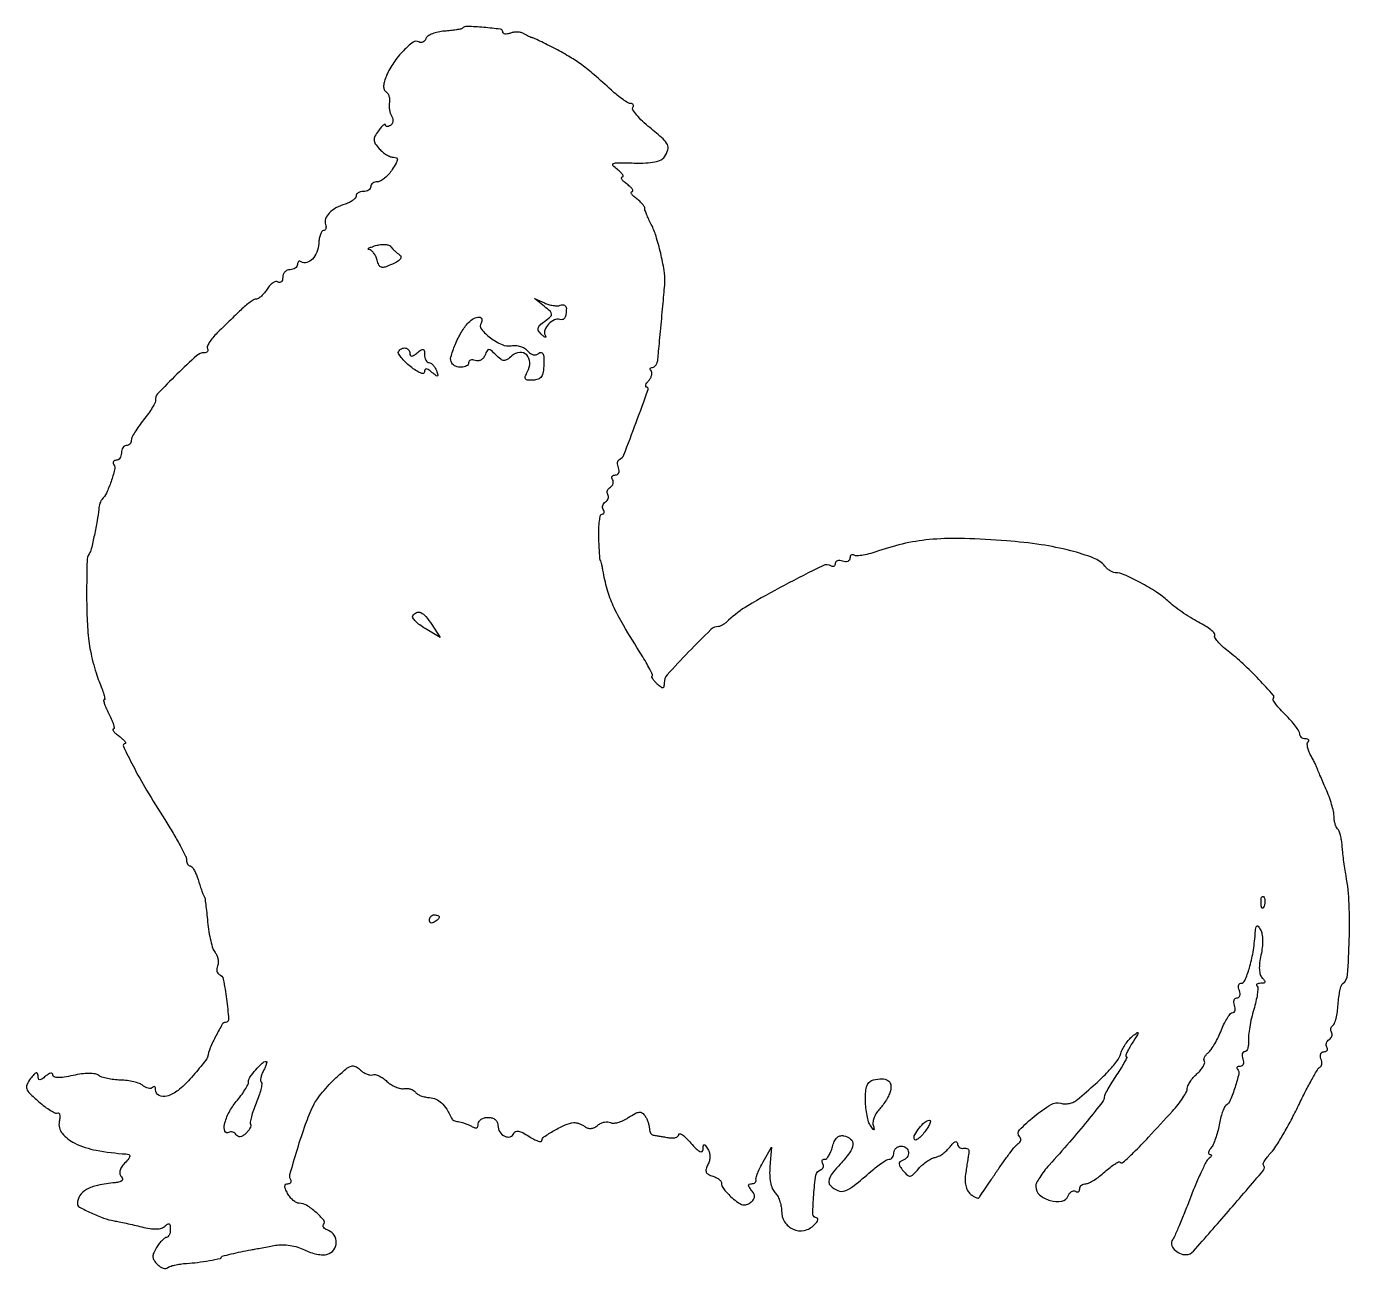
# Model space of a CAD drawing. Extents: x 1 to 271, y 1 to 255.
import ezdxf

# ---------------------------------------------------------------- set-up
doc = ezdxf.new("R2010")
doc.units = 0

msp = doc.modelspace()

# ---------------------------------------------------------------- linework, layer by layer
for points in [[(89.694756, 254.361423, -0.152561), (89.449353, 254.232847, -0.007056), (88.509713, 254.075695, -0.011161), (87.372669, 253.927872, -0.007728), (86.081196, 253.809364, 0.034446), (84.776847, 253.619009, 0.041946), (83.59721, 253.257173, 0.046996), (82.692244, 252.791327, 0.160116), (82.278803, 252.284166, -0.08098), (82.020987, 251.842136, -0.108439), (81.656878, 251.556539, -0.123904), (81.244792, 251.471909, -0.128088), (80.847412, 251.594304, 0.307281), (79.665696, 251.543847, 0.04061), (77.681023, 249.802819, 0.041221), (75.689566, 247.375757, 0.048996), (74.2516, 244.785711, 0.026916), (73.796931, 243.559534, 0.062976), (73.626485, 242.598207, 0.095868), (73.726522, 241.895756, 0.172843), (74.08556, 241.447121, -0.113011), (74.451974, 241.085626, -0.063856), (74.718809, 240.518169, -0.058711), (74.851926, 239.843216, -0.060132), (74.822808, 239.16141, 0.046848), (74.772738, 238.438707, 0.034737), (74.847851, 237.641149, 0.035468), (75.02673, 236.891557, 0.063947), (75.29127, 236.319098, -0.084467), (75.497402, 235.82056, -0.093867), (75.51631, 235.300578, -0.101249), (75.346964, 234.840441, -0.11621), (75.016312, 234.510081, -0.053293), (74.626655, 234.323252, -0.115536), (74.298542, 234.28683, -0.188126), (74.085375, 234.400916, -0.178739), (74, 234.632113, 0.483683), (73.869347, 234.735576, 0.116878), (73.581797, 234.591697, 0.043117), (73.124002, 234.136256, 0.017249), (72.576332, 233.44113, 0.032499), (71.854418, 232.309452, 0.137054), (71.672269, 231.533078, 0.139674), (71.920441, 230.782984, 0.034238), (72.731319, 229.75, 0.038625), (73.436408, 229.080361, 0.036641), (74.248114, 228.514062, 0.038857), (75.041906, 228.122525, 0.095427), (75.678041, 228, -0.124081), (76.246299, 227.856774, -0.305117), (76.437439, 227.493811, -0.104533), (76.212707, 226.806214, -0.01396), (75.408043, 225.5, -0.035579), (74.679009, 224.543323, -0.039402), (73.84432, 223.734375, -0.042987), (73.030191, 223.171338, -0.130517), (72.38499, 223, 0.070509), (71.855682, 222.924985, 0.086159), (71.406841, 222.70625, 0.100208), (71.106759, 222.381339, 0.137339), (71, 222, -0.148195), (70.884432, 221.618646, -0.098894), (70.559375, 221.29375, -0.082425), (70.073457, 221.074694, -0.064853), (69.5, 221, 0.060283), (68.926381, 220.930588, 0.079016), (68.440625, 220.726045, 0.097128), (68.115365, 220.423094, 0.15811), (68, 220.067388, -0.18112), (67.847568, 219.660387, -0.054201), (67.352763, 219.203305, -0.046543), (66.640021, 218.77172, -0.036046), (65.79664, 218.435456, 0.046635), (63.887213, 217.62696, 0.077644), (62.498321, 216.573931, 0.105056), (61.768482, 215.404005, 0.169127), (61.752976, 214.241071, -0.060348), (61.849859, 213.766065, -0.101986), (61.800353, 213.364357, -0.141761), (61.616442, 213.099833, -0.171855), (61.333333, 212.999294, 0.252141), (61.002105, 212.820559, 0.055927), (60.70004, 212.226255, 0.045325), (60.466679, 211.376162, 0.029874), (60.347654, 210.368664, -0.07673), (59.964501, 208.579999, -0.098986), (59.071932, 207.161094, -0.13493), (57.924271, 206.467341, -0.210283), (56.797746, 206.625, 0.111548), (56.494014, 206.72951, 0.183592), (56.234338, 206.662119, 0.15914), (56.059818, 206.426791, 0.080793), (56, 206.059017, -0.140337), (55.884374, 205.655173, -0.099915), (55.559375, 205.311086, -0.085131), (55.073318, 205.079345, -0.06887), (54.5, 205, 0.103052), (53.927627, 204.880765, 0.098802), (53.440625, 204.542039, 0.09695), (53.114295, 204.036055, 0.095165), (53, 203.440983, -0.063518), (52.929405, 202.887515, -0.134509), (52.715858, 202.515537, -0.191561), (52.399725, 202.380497, -0.145703), (52.032707, 202.479786, 0.199264), (51.567386, 202.554974, 0.084792), (50.975538, 202.303098, 0.065043), (50.35066, 201.775231, 0.045332), (49.79216, 201.038803, -0.029191), (49.239, 200.258394, -0.035297), (48.630082, 199.598898, -0.037987), (48.052805, 199.133268, -0.151855), (47.624124, 199, 0.132579), (47.142404, 198.869983, 0.021197), (46.313416, 198.339063, 0.022191), (45.368925, 197.611487, 0.017833), (44.418644, 196.75, -0.000215), (43.353498, 195.713724, -0.000119), (42.051094, 194.448311, -0.000118), (40.730282, 193.166229, -0.00019), (39.603707, 192.074038, 0.025505), (38.681575, 191.084744, 0.037204), (37.98469, 190.118641, 0.041439), (37.568895, 189.295406, 0.239012), (37.608751, 188.824038, -0.125296), (37.707127, 188.510768, -0.188655), (37.618694, 188.242061, -0.148591), (37.345248, 188.060985, -0.072597), (36.927438, 188, 0.186461), (35.420165, 187.417656, 0.008714), (31.368006, 183.606145, 0.007767), (27.409664, 179.629016, 0.231302), (26.984815, 178.315789, -0.15747), (26.901928, 177.834816, -0.015573), (26.317778, 176.800645, -0.018435), (25.519018, 175.587257, -0.013607), (24.550604, 174.303429, 0.014789), (23.573977, 173.002328, 0.018451), (22.74924, 171.736406, 0.016913), (22.141821, 170.642028, 0.118774), (22, 170.053429, -0.093846), (21.923856, 169.651316, -0.096573), (21.70625, 169.309445, -0.099068), (21.381564, 169.080615, -0.104485), (21, 169, 0.148195), (20.618646, 168.884432, 0.098894), (20.29375, 168.559375, 0.082425), (20.074694, 168.073457, 0.064853), (20, 167.5, -0.06887), (19.920655, 166.926682, -0.085131), (19.688914, 166.440625, -0.099915), (19.344827, 166.115626, -0.140337), (18.940983, 166, 0.098096), (18.581177, 165.928723, 0.175476), (18.360995, 165.728262, 0.170045), (18.316241, 165.428006, 0.091421), (18.453687, 165.074936, -0.203569), (18.60904, 164.060248, -0.020387), (17.891067, 161.658614, -0.025117), (16.944141, 159.29802, -0.093681), (16.020354, 158, 0.091985), (15.810133, 157.706708, 0.029397), (15.610442, 157.20625, 0.028208), (15.449209, 156.610913, 0.028037), (15.355617, 156, -0.018646), (15.038521, 153.634343, -0.009507), (14.473471, 150.689085, -0.006383), (13.841622, 147.88102, -0.080041), (13.425287, 146.879112, 0.132846), (12.975555, 145.368881, 0.00528), (12.89013, 139.567126, 0.010269), (12.986906, 133.657492, 0.020539), (13.350858, 129, 0.019914), (13.670671, 127.004052, 0.012841), (14.191883, 124.720313, 0.01291), (14.817699, 122.509761, 0.023636), (15.458002, 120.75, -0.011509), (16.021265, 119.311504, -0.020554), (16.407633, 118.101562, -0.017484), (16.628344, 117.171626, -0.473489), (16.48774, 117, 0.481181), (16.359831, 116.839818, 0.025582), (16.562712, 116.11875, 0.024608), (16.94322, 115.151026, 0.013354), (17.5, 114, -0.017806), (18.04425, 112.848846, -0.03369), (18.385085, 111.88125, -0.044901), (18.511307, 111.193784, -0.441376), (18.334551, 111, 0.501773), (18.237222, 110.869459, 0.10175), (18.39851, 110.568717, 0.040415), (18.861854, 110.096444, 0.016651), (19.55887, 109.531803, -0.018059), (20.254485, 108.965047, -0.043366), (20.714196, 108.485547, -0.106407), (20.870947, 108.173596, -0.477244), (20.766051, 108.031803, 0.536911), (20.413736, 107.446728, 0.00926), (22.387632, 103.482452, 0.014104), (25.170096, 98.492967, 0.007607), (28.861995, 92.5, -0.007458), (30.571077, 89.727528, -0.010337), (32.013856, 87.189063, -0.007175), (33.138438, 85.038459, -0.116309), (33.327951, 84.25, 0.055366), (33.383146, 83.77184, 0.074712), (33.542283, 83.367188, 0.093922), (33.776166, 83.095704, 0.169694), (34.050035, 83, -0.211402), (34.373853, 82.856684, -0.041367), (34.771263, 82.339063, -0.037416), (35.166099, 81.611642, -0.026985), (35.498847, 80.75, 0.001003), (36.203282, 78.599726, 0.008073), (36.545096, 77.617006, 0.016354), (36.772923, 77.052484, 0.072439), (36.962951, 76.75, -0.143099), (37.059483, 76.534573, -0.002033), (37.249029, 75.117144, -0.00545), (37.445368, 73.460556, -0.003542), (37.637796, 71.542404, 0.01717), (37.892606, 69.550597, 0.019516), (38.27598, 67.665198, 0.019089), (38.721657, 66.102403, 0.094466), (39.161721, 65.305139, -0.072098), (39.526705, 64.708196, -0.055381), (39.748543, 63.975985, -0.056198), (39.802068, 63.226068, -0.081526), (39.668053, 62.577343, 0.058934), (39.521476, 62.000114, 0.079424), (39.536313, 61.462187, 0.099263), (39.704345, 61.046285, 0.163511), (39.999919, 60.814608, -0.265556), (40.841012, 59.838076, -0.015014), (41.508304, 55.751647, -0.01442), (41.929541, 51.67651, -0.436106), (41.30143, 51, 0.266888), (40.643222, 50.62172, 0.012146), (39.341422, 48.257203, 0.020203), (38.177903, 45.776592, 0.053144), (37.613187, 43.897846, -0.117483), (37.44383, 43.518298, -0.004683), (36.505124, 42.316137, -0.00803), (35.349194, 40.910953, -0.005572), (34, 39.358883, -0.045807), (31.58072, 37.093691, -0.092017), (29.265415, 35.895815, -0.200455), (27.70494, 36.055119, -0.274982), (27, 37.239991, 0.0625), (26.953218, 37.612788, 0.186262), (26.806715, 37.818879, 0.246187), (26.592682, 37.84073, 0.101436), (26.342009, 37.675343, -0.164557), (25.994692, 37.503607, -0.084308), (25.503452, 37.520906, -0.068876), (24.946957, 37.718356, -0.05361), (24.411332, 38.073588, 0.085181), (23.697362, 38.485013, 0.028252), (22.537446, 38.839162, 0.027187), (21.183448, 39.093226, 0.027761), (19.819323, 39.196571, -0.023745), (18.465057, 39.288242, -0.024539), (17.140566, 39.507614, -0.025202), (16.018164, 39.810526, -0.08873), (15.361327, 40.16171, 0.132788), (14.641328, 40.469484, 0.036205), (13.396502, 40.553696, 0.03205), (11.846479, 40.446718, 0.022011), (10.111327, 40.136349, -0.015402), (8.298401, 39.787285, -0.045502), (7.03423, 39.700589, -0.083301), (6.265353, 39.847413, -0.313694), (6, 40.228742, 0.213935), (5.87126, 40.515856, 0.223381), (5.574682, 40.603783, 0.100542), (5.097199, 40.428547, 0.035158), (4.5, 40, -0.018644), (3.699893, 39.384856, -0.177128), (3.290272, 39.272575, -0.324886), (3.051177, 39.47864, -0.052055), (2.968197, 40.127555, 0.131019), (2.842321, 40.559245, 0.366934), (2.565503, 40.651951, 0.115847), (2.107142, 40.331001, 0.020516), (1.436391, 39.515373, 0.052114), (0.697256, 38.290869, 0.196044), (0.651767, 37.412879, 0.11633), (1.249034, 36.474943, 0.013599), (3.087117, 34.779854, 0.018531), (4.34778, 33.758958, 0.027557), (5.528701, 32.970769, 0.026219), (6.515953, 32.455527, 0.250596), (6.974466, 32.484219, -0.348748), (7.213624, 32.455977, -0.152601), (7.370713, 32.153696, -0.064375), (7.400023, 31.541333, -0.026798), (7.28899, 30.719738, 0.222561), (7.904576, 28.309627, 0.107772), (10.459361, 26.293782, 0.067174), (14.876188, 24.834183, 0.030846), (20.904988, 24.08676, -0.075436), (21.527146, 23.952682, -0.345791), (21.705152, 23.657139, -0.138761), (21.492788, 23.154138, -0.015079), (20.668641, 22.186346, 0.040645), (20.024845, 21.347022, 0.084264), (19.700496, 20.590311, 0.117468), (19.698577, 19.938768, 0.139515), (19.99693, 19.40307, -0.132104), (20.241187, 18.979135, -0.274855), (20.140742, 18.625082, -0.132635), (19.649234, 18.360281, -0.032366), (18.733276, 18.207077, 0.025296), (15.146158, 17.659067, 0.076596), (12.836492, 16.802662, 0.1238), (11.525268, 15.570514, 0.136886), (11.015313, 13.910515, 0.282325), (11.409664, 13.228672, 0.014469), (13.786473, 12.02976, 0.022812), (16.365223, 10.96183, 0.045505), (18.5, 10.402928, -0.009544), (19.515818, 10.213668, -0.003204), (20.991366, 9.899633, -0.003187), (22.619946, 9.531209, -0.003641), (24.172737, 9.15757, 0.022735), (25.858345, 8.819464, 0.046848), (27.199746, 8.740406, 0.063122), (28.221777, 8.906216, 0.125271), (28.922737, 9.322737, -0.046163), (29.428885, 9.743155, -0.288913), (29.75, 9.755482, -0.23258), (29.949749, 9.456906, -0.033158), (30, 8.7, -0.042736), (29.944271, 8.049179, -0.062405), (29.776911, 7.499375, -0.081919), (29.530914, 7.126844, -0.20889), (29.240547, 7, 0.165297), (28.867122, 6.87308, 0.032919), (28.330174, 6.401116, 0.031581), (27.75102, 5.741803, 0.024849), (27.207871, 4.961247, 0.032977), (26.605528, 3.838242, 0.117292), (26.450106, 3.042421, 0.136132), (26.679275, 2.33006, 0.050932), (27.348277, 1.508866, 0.047682), (27.940969, 1.01959, 0.067705), (28.552681, 0.716816, 0.087911), (29.088428, 0.636375, 0.192261), (29.463282, 0.797619, -0.118176), (29.925778, 1.081721, -0.022221), (30.889133, 1.349538, -0.022652), (32.068166, 1.565825, -0.019044), (33.332329, 1.69017, 0.016693), (35.598327, 1.902306, 0.013506), (38.012362, 2.276385, 0.005413), (40.266363, 2.71355, 0.356101), (40.5, 3, -0.342959), (40.624675, 3.160384, -0.002247), (42.467252, 3.620576, -0.00824), (44.459065, 4.073886, -0.007816), (46.5, 4.46992, 0.00081), (47.477437, 4.645412, 0.000334), (48.800429, 4.886073, 0.000331), (50.219021, 5.146073, 0.000425), (51.522737, 5.387056, -0.049015), (52.937386, 5.508561, -0.036112), (54.505355, 5.375811, -0.035769), (56.057141, 5.015479, -0.044757), (57.424246, 4.454924, 0.037657), (58.662258, 3.926676, 0.034638), (60.000373, 3.572461, 0.036459), (61.239793, 3.427233, 0.087998), (62.151509, 3.548087, 0.156752), (63.418832, 4.449602, 0.150972), (63.947315, 5.934915, 0.152949), (63.543357, 7.444986, 0.16124), (62.356872, 8.41655, -0.044795), (61.772073, 8.703334, -0.086191), (61.379989, 9.045436, -0.142528), (61.237995, 9.382914, -0.22901), (61.338684, 9.672017, 0.388351), (61.377147, 10.534813, 0.039193), (59.808591, 12.13747, 0.040202), (57.866993, 13.575377, 0.140179), (56.382174, 14, -0.121791), (55.802341, 14.143364, -0.053458), (55.14129, 14.5875, -0.048521), (54.506668, 15.23491, -0.046799), (54, 16, -0.02239), (53.546869, 16.946194, -0.103812), (53.430081, 17.5376, -0.240845), (53.603414, 17.866832, -0.15459), (54.023833, 18, 0.074822), (54.406727, 18.057621, 0.151652), (54.655762, 18.2279, 0.187445), (54.73383, 18.48076, 0.121198), (54.638544, 18.775831, -0.210008), (54.479413, 19.908536, -0.00514), (55.991831, 25.076447, -0.011905), (57.676879, 30.18189, -0.025725), (59.26439, 34, -0.04326), (59.95787, 35.17832, -0.016474), (61.114317, 36.695277, -0.016171), (62.485909, 38.269756, -0.019069), (63.885715, 39.664773, -0.012362), (65.876429, 41.413687, -0.090335), (66.976159, 42.037415, -0.189449), (67.845138, 42.003756, -0.093325), (68.772727, 41.37013, 0.046804), (69.413446, 40.839316, 0.049513), (70.130194, 40.448336, 0.054937), (70.813201, 40.244022, 0.126329), (71.344499, 40.2815, -0.141013), (71.900436, 40.304624, -0.047556), (72.674249, 40.036415, -0.042821), (73.518323, 39.559522, -0.037556), (74.309276, 38.926492, 0.046791), (75.141455, 38.285274, 0.042048), (76.107862, 37.783442, 0.044502), (77.058004, 37.483314, 0.092859), (77.830848, 37.458709, -0.058512), (78.516797, 37.483737, -0.056658), (79.197729, 37.350226, -0.061483), (79.772398, 37.086934, -0.111509), (80.140144, 36.727093, 0.115096), (80.542979, 36.338464, 0.04309), (81.25365, 35.993292, 0.039842), (82.12305, 35.737282, 0.038531), (83.031876, 35.618734, -0.091427), (84.333351, 35.307085, -0.087189), (85.462597, 34.548836, -0.063293), (86.528365, 33.228532, -0.024836), (87.658369, 31.174965, 0.170139), (87.798015, 31.036718, 0.026202), (88.164321, 30.885752, 0.026727), (88.633034, 30.748387, 0.020356), (89.158369, 30.646844, -0.033934), (89.762535, 30.512963, -0.019239), (90.473083, 30.274027, -0.019141), (91.173797, 29.976827, -0.029753), (91.75, 29.662863, 0.066954), (92.266977, 29.429082, 0.180607), (92.662789, 29.455395, 0.203796), (92.913529, 29.727276, 0.085932), (93, 30.226697, -0.147012), (93.15411, 30.739511, -0.099071), (93.5875, 31.176414, -0.082833), (94.235418, 31.47094, -0.065434), (95, 31.571429, -0.071703), (95.813417, 31.454176, -0.103356), (96.452155, 31.111588, -0.114669), (96.856413, 30.573328, -0.104334), (97, 29.892703, 0.147201), (97.383141, 28.619478, 0.132832), (98.418149, 27.707904, 0.183282), (99.53886, 27.600646, 0.250533), (100.261671, 28.285014, -0.203996), (100.615545, 28.685069, -0.159049), (101.196926, 28.760281, -0.076712), (102.075936, 28.449415, -0.021751), (103.326279, 27.705783, 0.021373), (104.35271, 27.094271, 0.043389), (105.214594, 26.721882, 0.073799), (105.797789, 26.6195, 0.421983), (106, 26.816432, -0.250961), (106.408988, 27.579957, -0.018216), (108.514922, 28.873546, -0.025212), (110.78806, 30.011107, -0.070527), (112.5, 30.489994, -0.08203), (112.972235, 30.474994, -0.036666), (113.573437, 30.309418, -0.035026), (114.197894, 30.036473, -0.039899), (114.75, 29.688908, 0.088728), (115.377234, 29.374535, 0.097506), (116.053533, 29.311306, 0.088395), (116.755486, 29.511262, 0.059793), (117.456195, 29.963645, -0.059683), (118.094069, 30.375659, -0.061709), (118.804169, 30.619689, -0.06845), (119.476143, 30.667523, -0.122597), (120.000171, 30.499894, 0.15988), (120.595022, 30.356531, 0.047631), (121.526826, 30.522021, 0.042422), (122.601525, 30.921338, 0.034888), (123.669771, 31.519281, -0.018835), (125.076756, 32.367216, -0.10218), (125.923106, 32.630002, -0.184592), (126.546642, 32.458995, -0.093586), (127.110482, 31.855477, -0.034625), (127.440494, 31.244983, -0.025662), (127.721573, 30.530984, -0.026155), (127.917744, 29.82607, -0.051765), (127.984687, 29.25, 0.057332), (128.046328, 28.766433, 0.070788), (128.215814, 28.345359, 0.084775), (128.462378, 28.048527, 0.153627), (128.75, 27.92569, -0.0135), (129.174334, 27.872044, -0.00259), (129.940625, 27.750005, -0.002758), (130.833587, 27.597983, -0.002537), (131.75, 27.431964, 0.043553), (132.61176, 27.347901, 0.070926), (133.339063, 27.44404, 0.102159), (133.824758, 27.694834, 0.226387), (134, 28.062038, -0.492958), (134.208497, 28.222124, -0.089541), (134.725092, 27.979047, -0.0403), (135.519584, 27.311266, -0.017442), (136.468399, 26.305764, 0.016465), (137.579065, 25.124124, 0.076296), (138.333503, 24.572749, 0.276186), (138.763657, 24.598634, 0.239553), (138.983712, 25, -0.014265), (139.033724, 25.835398, -0.372558), (139.183664, 25.980563, -0.261899), (139.406355, 25.871247, -0.009521), (139.945537, 25.053882, -0.077111), (140.254809, 24.342652, -0.065301), (140.3578, 23.528563, -0.062442), (140.247565, 22.680754, -0.059414), (139.930978, 21.871031, 0.053924), (139.574971, 20.989073, 0.175154), (139.618948, 20.369658, 0.165783), (140.053131, 19.900074, 0.047195), (140.98044, 19.506208, -0.039492), (141.721303, 19.204895, -0.057494), (142.310591, 18.818747, -0.074321), (142.672982, 18.411752, -0.215504), (142.729687, 18.047911, 0.197542), (142.783799, 17.599716, 0.031585), (143.272568, 16.842783, 0.030865), (143.997875, 15.978555, 0.022645), (144.900334, 15.111172, 0.025993), (146.151694, 14.123183, 0.090871), (147.080322, 13.691543, 0.138935), (147.874935, 13.709218, 0.098916), (148.662665, 14.135, 0.054105), (149.260597, 14.751675, 0.143764), (149.483845, 15.316685, 0.143278), (149.366562, 15.913961, 0.053603), (148.889886, 16.632679, -0.022742), (148.386711, 17.298369, -0.149283), (148.262391, 17.692713, -0.318696), (148.420741, 17.920235, -0.08665), (148.877555, 18, 0.06716), (149.29121, 18.055814, 0.105251), (149.608757, 18.220313, 0.13608), (149.780601, 18.464825, 0.154826), (149.790555, 18.75, -0.146372), (149.798864, 19.202555, -0.017274), (150.141747, 20.160938, -0.019487), (150.644825, 21.296312, -0.014816), (151.280216, 22.5), (152.979323, 25.5), (152.636258, 21.531975, 0.028737), (152.58666, 19.809445, 0.03976), (152.753446, 18.273298, 0.046261), (153.1112, 17.029574, 0.103582), (153.646597, 16.210546, -0.070421), (154.165375, 15.520694, -0.038896), (154.602438, 14.558649, -0.037885), (154.900428, 13.494127, -0.049342), (155, 12.487588, 0.138121), (155.649344, 10.181802, 0.15406), (157.387059, 8.669752, 0.157026), (159.650921, 8.44525, 0.14417), (161.710875, 9.568018, 0.031673), (162.196033, 10.118869, 0.084426), (162.441826, 10.579355, 0.211576), (162.414293, 10.867824, 0.271016), (162.188351, 11, -0.414037), (161.428881, 11.759012, -0.019515), (161.581977, 15.741656, -0.019752), (162.053887, 19.758547, -0.280153), (162.950146, 20.816715, 0.097438), (163.312008, 21.021992, 0.122383), (163.534365, 21.335463, 0.125952), (163.580521, 21.70935, 0.106859), (163.447214, 22.08541, -0.080631), (163.30244, 22.434962, -0.158949), (163.327249, 22.731339, -0.183706), (163.515078, 22.928117, -0.111787), (163.832575, 23, 0.203904), (164.242355, 23.174361, 0.052603), (164.693158, 23.753893, 0.044801), (165.111033, 24.583817, 0.032763), (165.42732, 25.566444, -0.04585), (165.806723, 26.647452, -0.090714), (166.325851, 27.390039, -0.119703), (166.966408, 27.775299, -0.124335), (167.702862, 27.816444, -0.127116), (169.136748, 27.133558, -0.254063), (169.584346, 25.999296, -0.127983), (168.923243, 24.326279, -0.030123), (166.989919, 21.989208, 0.018322), (165.586366, 20.371779, 0.0635), (164.862046, 19.193687, 0.118718), (164.69213, 18.300978, 0.186404), (165.004482, 17.595518, 0.098891), (166.518257, 16.585776, 0.184428), (167.97112, 16.547469, 0.085365), (169.850965, 17.595805, 0.011615), (173.301522, 20.51553, -0.015497), (174.443679, 21.466863, -0.019597), (175.558712, 22.270187, -0.017999), (176.526115, 22.862158, -0.128994), (177.051522, 23, 0.139324), (177.413213, 23.10278, 0.100021), (177.721385, 23.391667, 0.085479), (177.928908, 23.823734, 0.069417), (178, 24.333333, -0.111732), (178.115099, 24.841974, -0.100101), (178.440625, 25.275, -0.094518), (178.927262, 25.565493, -0.087646), (179.5, 25.666667, -0.172866), (180.498388, 25.310859, -0.202895), (180.964223, 24.428481, -0.18459), (180.672226, 23.411819, -0.151489), (179.75, 22.745955, 0.089779), (179.215562, 22.451391, 0.24178), (179.046332, 22.065754, 0.133947), (179.231104, 21.521413, 0.02414), (179.877462, 20.656576, 0.033873), (180.73818, 19.747005, 0.222373), (181.320818, 19.561882, 0.165642), (181.943003, 19.868815, 0.017442), (183.063336, 21.073027, -0.033157), (183.870686, 21.887934, -0.030572), (184.799933, 22.613068, -0.031954), (185.709199, 23.155181, -0.082187), (186.435683, 23.387681, 0.082173), (187.139912, 23.613037, 0.03693), (187.971551, 24.120075, 0.035275), (188.790732, 24.798738, 0.040236), (189.468006, 25.558609, -0.028516), (190.046029, 26.238524, -0.094618), (190.521526, 26.578366, -0.280273), (190.819762, 26.544018, -0.224714), (190.968197, 26.25, 0.104026), (191.076626, 25.792566, 0.117594), (191.357845, 25.440625, 0.116143), (191.770738, 25.250629, 0.099682), (192.25, 25.25, -0.076886), (192.715812, 25.270474, -0.123725), (193.086316, 25.132812, -0.149979), (193.302557, 24.860493, -0.133372), (193.341714, 24.5, 0.000488), (193.251283, 23.92505, 0.000087), (193.083783, 22.852063, 0.000094), (192.888003, 21.594911, 0.000085), (192.685926, 20.294256, 0.03492), (192.563553, 18.843476, 0.055937), (192.684301, 17.607936, 0.067908), (193.039602, 16.6186, 0.099748), (193.618378, 15.901755, 0.025561), (194.18909, 15.475402, 0.040795), (194.720456, 15.178905, 0.049501), (195.147767, 15.033262, 0.289169), (195.362113, 15.107499, 0.019099), (195.580306, 15.402889, 0.000433), (196.566624, 16.853453, 0.000972), (197.717033, 18.555607, 0.000658), (199.021948, 20.5, -0.007268), (200.379124, 22.465598, -0.009267), (201.689729, 24.23559, -0.007526), (202.832276, 25.674926, -0.07362), (203.405041, 26.195627, 0.082135), (203.746045, 26.516343, 0.109929), (203.923754, 26.900609, 0.124784), (203.910567, 27.287236, 0.126422), (203.714605, 27.618728, -0.407345), (203.698401, 28.997222, -0.031525), (206.684095, 31.755779, -0.031627), (210.124005, 34.209569, -0.219349), (212.125643, 34.460122, 0.07742), (212.940926, 34.334569, 0.052612), (213.876172, 34.434891, 0.052015), (214.783232, 34.731383, 0.069784), (215.515561, 35.189703, 0.008962), (219.198268, 38.396742, 0.020737), (221.815198, 40.964216, 0.02682), (223.570428, 43.048767, 0.085703), (224.399342, 44.659695, -0.044195), (224.782282, 45.584535, -0.028692), (225.375873, 46.578694, -0.028812), (226.073169, 47.489793, -0.047684), (226.771464, 48.159695, -0.008855), (227.772524, 48.923304, -0.629923), (227.914958, 48.847271, -0.129363), (227.799561, 48.475666, -0.002459), (226.709685, 46.75, 0.013608), (226.075625, 45.694655, 0.025845), (225.633894, 44.807812, 0.029784), (225.395836, 44.157451, 0.502361), (225.512998, 44, -0.545685), (225.620258, 43.833301, -0.014959), (225.1629, 42.903685, -0.017793), (224.469307, 41.69989, -0.009638), (223.536051, 40.267865, 0.009594), (222.564728, 38.777714, 0.012833), (221.744965, 37.387565, 0.010039), (221.119802, 36.207181, 0.117281), (221, 35.703456, -0.168137), (220.673653, 34.760412, -0.003587), (217.568499, 30.868999, -0.008167), (213.8995, 26.486367, -0.006246), (209.75, 21.81046, 0.020148), (208.697245, 20.555558, 0.023687), (207.807812, 19.28397, 0.023531), (207.167702, 18.155413, 0.117764), (207, 17.453262, 0.217997), (207.792047, 15.722946, 0.106755), (209.966418, 14.53639, 0.115791), (212.312492, 14.40422, 0.263376), (213.636708, 15.495659, -0.064153), (213.922373, 16.025423, -0.094987), (214.304261, 16.387463, -0.122136), (214.718826, 16.527727, -0.160548), (215.104785, 16.435239, 0.095482), (215.446288, 16.305453, 0.17347), (215.737031, 16.355576, 0.172183), (215.931465, 16.579271, 0.093902), (216, 16.940983, -0.11825), (216.096884, 17.344915, -0.100618), (216.370189, 17.688914, -0.09251), (216.778917, 17.919888, -0.082656), (217.260218, 18, 0.115186), (217.91251, 18.15229, 0.025343), (218.923487, 18.716988, 0.025087), (220.052506, 19.50648, 0.02182), (221.152741, 20.440811, -0.018405), (222.197586, 21.340453, -0.029556), (223.157776, 22.018663, -0.029635), (223.943144, 22.444266, -0.315582), (224.281963, 22.384703, 0.399303), (224.881567, 22.369357, 0.010329), (227.019861, 24.380965, 0.011924), (230.084547, 27.532601, 0.002938), (234.96157, 32.855755, 0.016916), (236.124937, 34.231409, 0.020981), (237.107461, 35.589789, 0.019831), (237.825942, 36.776037, 0.126906), (238, 37.450768, -0.110082), (238.133279, 38.048794, -0.034948), (238.580573, 38.851404, -0.032966), (239.22005, 39.702791, -0.03129), (239.976419, 40.478659, 0.030779), (240.699298, 41.218662, 0.043977), (241.235551, 41.96309, 0.05214), (241.533916, 42.609945, 0.22403), (241.487429, 43.02034, -0.167913), (241.404976, 43.387592, -0.077885), (241.53575, 43.865074, -0.063935), (241.848915, 44.375307, -0.050015), (242.305479, 44.838562, 0.069018), (242.891525, 45.480061, 0.019219), (243.620873, 46.633106, 0.019011), (244.353842, 48.015415, 0.018908), (244.981115, 49.451869, -0.021019), (245.581443, 50.810951, -0.029917), (246.234691, 51.957736, -0.02998), (246.855159, 52.795365, -0.221862), (247.293635, 53, 0.195402), (247.595729, 53.122746, 0.144241), (247.774543, 53.440625, 0.09556), (247.791696, 53.925486, 0.052856), (247.638374, 54.5, -0.062927), (247.497466, 55.07401, -0.109632), (247.547812, 55.559375, -0.151303), (247.776585, 55.878421, -0.163532), (248.138374, 56, 0.163532), (248.500163, 56.121579, 0.151303), (248.728935, 56.440625, 0.109632), (248.779282, 56.92599, 0.062927), (248.638374, 57.5, -0.049078), (248.480358, 58.074684, -0.089679), (248.484539, 58.559375, -0.139421), (248.643778, 58.877126, -0.210315), (248.922977, 59, 0.30231), (249.77758, 59.568682, 0.027298), (250.682553, 62.111492, 0.029912), (251.441442, 65.389093, 0.023695), (251.878094, 69, -0.011305), (252.003717, 70.310469, -0.186567), (252.205634, 70.691712, -0.431377), (252.486902, 70.66358, -0.031764), (252.969621, 69.947412, -0.095046), (253.27052, 69.09693, -0.033183), (253.380159, 67.797706, -0.03105), (253.313645, 66.294969, -0.028886), (253.061949, 64.774675, 0.024922), (252.781533, 63.160374, 0.044434), (252.736618, 61.814029, 0.056694), (252.914894, 60.76748, 0.12652), (253.322737, 60.077263, -0.033204), (253.770436, 59.565798, -0.232846), (253.832838, 59.25, -0.288672), (253.621197, 59.054301, -0.046087), (253.033333, 59, 0.041875), (252.548296, 58.959307, 0.12164), (252.241833, 58.826292, 0.255185), (252.155006, 58.631605, 0.178149), (252.258011, 58.408655, -0.214544), (252.426216, 57.965437, -0.019672), (252.306587, 56.764718, -0.02266), (252.031266, 55.28496, -0.015768), (251.592975, 53.642672, 0.016146), (251.124116, 51.880496, 0.014754), (250.754002, 50.038091, 0.014948), (250.521355, 48.373339, 0.045655), (250.501178, 47.234016, -0.040083), (250.495544, 46.378463, -0.06191), (250.341329, 45.656242, -0.084429), (250.072756, 45.167521, -0.228835), (249.725892, 45, 0.190893), (249.416332, 44.877345, 0.145532), (249.231193, 44.559375, 0.097422), (249.209842, 44.074455, 0.054097), (249.361626, 43.5, -0.066923), (249.497649, 42.926204, -0.114556), (249.434658, 42.440625, -0.152337), (249.186831, 42.120954, -0.153432), (248.801949, 42, 0.051272), (248.406245, 41.959316, 0.15397), (248.172003, 41.828153, 0.259552), (248.123761, 41.636755, 0.131859), (248.251679, 41.414988, -0.260526), (248.518772, 40.470793, -0.018327), (247.757286, 37.726758, -0.022032), (246.778349, 35.056571, -0.146959), (245.889962, 33.97421, 0.139809), (245.55064, 33.572414, 0.021615), (245.159687, 32.594333, 0.022685), (244.791558, 31.368209, 0.017983), (244.50266, 30.015098, -0.021195), (244.192334, 28.605992, -0.020454), (243.760767, 27.211116, -0.020875), (243.279757, 26.016199, -0.067171), (242.826453, 25.290888, 0.039287), (242.475974, 24.793878, 0.096434), (242.326098, 24.3747, 0.200648), (242.393605, 24.104615, 0.232109), (242.627555, 23.984687, -0.128394), (242.87025, 23.916751, -0.323928), (242.940346, 23.758058, -0.148136), (242.808399, 23.519216, -0.038424), (242.46724, 23.234687, 0.120219), (241.935418, 22.619917, 0.008012), (240.896986, 20.512689, 0.011188), (239.743683, 17.926419, 0.008121), (238.571954, 15, -0.004014), (237.420523, 12.054374, -0.005414), (236.328682, 9.409375, -0.003757), (235.3745, 7.212965, -0.057309), (234.955, 6.5, 0.226791), (234.769076, 5.584182, 0.124823), (235.323061, 4.555756, 0.10049), (236.431584, 3.750866, 0.111354), (237.72572, 3.480543, 0.210918), (239.237519, 4.176843, 0.002628), (246.401889, 12.3754, 0.002004), (253.591707, 20.758557, 0.390831), (253.550463, 21.78287, -0.311265), (253.497262, 22.072145, -0.032415), (253.837882, 22.716246, -0.031196), (254.39257, 23.503786, -0.019462), (255.132781, 24.356449, 0.046879), (256.131785, 25.643259, 0.009914), (257.610508, 28.073457, 0.010299), (259.217137, 30.971489, 0.009613), (260.741751, 34, -0.006306), (262.176118, 36.896785, -0.009408), (263.509416, 39.389291, -0.00501), (264.687188, 41.446176, -0.16522), (265.11301, 41.814608, 0.176273), (265.366813, 42.043918, 0.090214), (265.498296, 42.458446, 0.071252), (265.49026, 42.992163, 0.05232), (265.336834, 43.564608, -0.072613), (265.213287, 44.113391, -0.120928), (265.290338, 44.578353, -0.152578), (265.552834, 44.885156, -0.140985), (265.952028, 45, 0.087099), (266.353725, 45.07051, 0.165964), (266.606517, 45.273452, 0.178898), (266.67146, 45.576118, 0.103085), (266.542705, 45.930902, -0.110145), (266.402413, 46.334982, -0.099917), (266.439712, 46.775821, -0.094986), (266.649431, 47.185645, -0.088941), (267, 47.5, 0.082063), (267.354115, 47.808915, 0.092249), (267.572832, 48.203881, 0.100657), (267.623747, 48.622221, 0.11907), (267.5, 49, -0.092549), (267.358097, 49.366945, -0.096181), (267.360948, 49.755193, -0.099315), (267.507374, 50.104345, -0.10593), (267.774572, 50.360678, 0.17136), (268.103521, 50.769297, 0.023887), (268.419625, 51.826233, 0.025045), (268.680255, 53.161513, 0.018862), (268.83699, 54.649254, -0.016267), (268.986159, 56.139337, -0.021543), (269.22401, 57.481573, -0.019568), (269.507339, 58.557043, -0.158357), (269.796107, 58.969478, 0.216969), (270.769174, 60.760789, 0.009995), (271.126897, 67.864245, 0.017401), (271.094045, 75.213233, 0.034566), (270.464452, 81, -0.006928), (270.210923, 82.535637, -0.004968), (269.96845, 84.258395, -0.005017), (269.770285, 85.903777, -0.010751), (269.65749, 87.177516, 0.023313), (269.534532, 88.256743, 0.025635), (269.313812, 89.285637, 0.02623), (269.03639, 90.136951, 0.104864), (268.739151, 90.594183, -0.091929), (268.454974, 91.007736, -0.035564), (268.217125, 91.664184, -0.033718), (268.05453, 92.430391, -0.035439), (268, 93.198785, 0.05602), (267.891796, 94.161518, 0.016271), (267.512491, 95.608388, 0.016138), (266.975663, 97.221846, 0.016595), (266.340394, 98.782119, -0.002026), (265.695469, 100.242765, -0.002827), (265.131336, 101.554747, -0.001713), (264.666572, 102.663263, -0.036776), (264.554959, 103, 0.048844), (264.446793, 103.301789, 0.005162), (264.119649, 103.975439, 0.006341), (263.710578, 104.770694, 0.00505), (263.249748, 105.618517, -0.033257), (262.844553, 106.475904, -0.044613), (262.602309, 107.300218, -0.051989), (262.538938, 107.981308, -0.196027), (262.70185, 108.368517, 0.121201), (262.846939, 108.608287, 0.256938), (262.805127, 108.814502, 0.163966), (262.57078, 108.955843, 0.054473), (262.166667, 109, -0.087352), (261.721198, 109.078424, -0.094409), (261.342708, 109.30365, -0.10014), (261.089532, 109.63937, -0.112097), (261, 110.033704, 0.1423), (260.836472, 110.59666, 0.019828), (260.138501, 111.605899, 0.021365), (259.190258, 112.760855, 0.016654), (258.067237, 113.934274, -0.013574), (256.973048, 115.063561, -0.022361), (256.11906, 116.082085, -0.018342), (255.522884, 116.923632, -0.355166), (255.553492, 117.220159, 0.397811), (255.574346, 117.96047, 0.007155), (252.652197, 121.139079, 0.015902), (249.411833, 124.35299, 0.022702), (246.324707, 126.974963, -0.020411), (245.141246, 127.970811, -0.031861), (244.217461, 128.929696, -0.033212), (243.613627, 129.746394, -0.288592), (243.610027, 130.178027, 0.337448), (243.570596, 130.581894, 0.03442), (242.823397, 131.283252, 0.031954), (241.703233, 132.084747, 0.0193), (240.28532, 132.893921, -0.018051), (238.653369, 133.819845, -0.012554), (236.877563, 134.976425, -0.012681), (235.227304, 136.173985, -0.025429), (234, 137.216064, 0.044975), (231.685104, 139.030977, 0.020634), (228.380547, 140.983931, 0.017903), (225.089665, 142.600897, 0.105615), (223.221316, 143, -0.10226), (222.768471, 143.093595, -0.040655), (222.205485, 143.393083, -0.038069), (221.631395, 143.826127, -0.038948), (221.13432, 144.338154, 0.128364), (218.815881, 146.002918, 0.028763), (214.142639, 147.499359, 0.026268), (208.084794, 148.726486, 0.01717), (201, 149.530524, 0.012123), (192.432059, 149.997283, 0.027365), (185.936088, 149.837855, 0.033589), (180.389729, 149.019984, 0.031417), (174.87418, 147.455608, -0.017498), (173.243689, 146.943739, -0.023107), (171.725167, 146.599393, -0.021515), (170.468582, 146.4303, -0.162486), (169.893521, 146.565808, 0.108973), (169.553222, 146.68484, 0.182303), (169.262472, 146.613303, 0.161196), (169.067193, 146.356031, 0.082592), (169, 145.952028, -0.148627), (168.879387, 145.555236, -0.152575), (168.559375, 145.29762, -0.116977), (168.073683, 145.228143, -0.069008), (167.5, 145.361626, 0.059765), (166.925826, 145.506416, 0.105471), (166.440625, 145.46628, 0.149855), (166.122029, 145.252873, 0.172457), (166, 144.909598, -0.080305), (165.942274, 144.552502, -0.158566), (165.773681, 144.323706, -0.183933), (165.522867, 144.257672, -0.112271), (165.229552, 144.358129, 0.25936), (163.436254, 144.440746, 0.005891), (155.540231, 140.397194, 0.012393), (148.104447, 136.239423, 0.057099), (144.178571, 133.262965, -0.025372), (143.618495, 132.779566, -0.027799), (143.028571, 132.370996, -0.028777), (142.490047, 132.081947, -0.109198), (142.1193, 132, 0.19598), (140.548069, 131.359542, 0.007492), (136.015595, 126.793456, 0.007718), (131.634102, 122.102352, 0.186066), (131, 120.457376, -0.033994), (130.94749, 119.685934, -0.325924), (130.732146, 119.462096, -0.215096), (130.364894, 119.555533, -0.017938), (129.600859, 120.210573, -0.024661), (129.089452, 120.730776, -0.039447), (128.713277, 121.22694, -0.047111), (128.501512, 121.638003, -0.293517), (128.544052, 121.85986, 0.305637), (128.59189, 122.143295, 0.009262), (128.05236, 123.275896, 0.01536), (127.321896, 124.632921, 0.009644), (126.389481, 126.175074, -0.007115), (122.672068, 132.253771, -0.02676), (120.604825, 136.213642, -0.038006), (119.359379, 139.608186, -0.028406), (118.493691, 143.5, 0.008673), (118.354626, 144.266733, 0.014056), (118.206908, 144.9125, 0.00773), (118.063138, 145.43513, 0.333301), (117.976634, 145.5, -0.391786), (117.89715, 145.573575, -0.001555), (117.799076, 146.895312, -0.006229), (117.709279, 148.428658, -0.003746), (117.639037, 150.25, -0.01609), (117.641078, 152.070988, -0.026493), (117.773721, 153.604688, -0.024846), (117.993783, 154.755604, -0.345933), (118.304753, 155, 0.141988), (118.566544, 155.075872, 0.191376), (118.71013, 155.273452, 0.136929), (118.703534, 155.574429, 0.064966), (118.542705, 155.930902, -0.110145), (118.402413, 156.334982, -0.099917), (118.439712, 156.775821, -0.094986), (118.649431, 157.185645, -0.088941), (119, 157.5, 0.082063), (119.354115, 157.808915, 0.092249), (119.572832, 158.203881, 0.100657), (119.623747, 158.622221, 0.11907), (119.5, 159, -0.11907), (119.376253, 159.377779, -0.100657), (119.427168, 159.796119, -0.092249), (119.645885, 160.191085, -0.082063), (120, 160.5, 0.088941), (120.350569, 160.814355, 0.094986), (120.560288, 161.224179, 0.099917), (120.597587, 161.665018, 0.110145), (120.457295, 162.069098, -0.103085), (120.32854, 162.423882, -0.178898), (120.393483, 162.726548, -0.165964), (120.646275, 162.92949, -0.087099), (121.047972, 163, 0.140985), (121.447166, 163.114844, 0.152578), (121.709662, 163.421647, 0.120928), (121.786713, 163.886609, 0.072613), (121.663166, 164.435392, -0.05119), (121.508354, 165.007851, -0.069832), (121.496404, 165.541554, -0.088506), (121.621827, 165.956394, -0.178503), (121.868946, 166.185392, 0.204723), (122.762703, 167.101849, 0.003564), (125.27629, 173.742187, 0.002879), (127.726194, 180.47508, 0.518711), (127.35635, 181, -0.378158), (127.225284, 181.115668, -0.122981), (127.258894, 181.394215, -0.056883), (127.483052, 181.826405, -0.025161), (127.868879, 182.342009, 0.050768), (128.246292, 182.904134, 0.066538), (128.462194, 183.483088, 0.082297), (128.492554, 183.989854, 0.171918), (128.324657, 184.342009, -0.081449), (128.143936, 184.593629, -0.223886), (128.139713, 184.806715, -0.214936), (128.302787, 184.951678, -0.075956), (128.619048, 185, 0.170042), (128.994749, 185.131574, 0.083229), (129.337733, 185.514062, 0.067408), (129.597731, 186.080511, 0.051627), (129.728248, 186.75, -0.000915), (129.823376, 187.790137, -0.000135), (130.020366, 189.895313, -0.000152), (130.254594, 192.383079, -0.000131), (130.502475, 195, 0.000756), (130.741974, 197.562587, 0.001017), (130.950668, 199.884375, 0.000693), (131.119117, 201.833147, 0.010875), (131.161243, 202.5, 0.052802), (131.010277, 204.849472, 0.015782), (130.291702, 208.371957, 0.016119), (129.340369, 211.877005, 0.045026), (128.379294, 214.23342, -0.010575), (127.841862, 215.328875, -0.013992), (127.40206, 216.349221, -0.011342), (127.08168, 217.210026, -0.119821), (127.046327, 217.580588, 0.188265), (126.972977, 217.895583, 0.029362), (126.574043, 218.409961, 0.029235), (126.00591, 218.98792, 0.021719), (125.316589, 219.559263, -0.024415), (124.68135, 220.091582, -0.067231), (124.31008, 220.541203, -0.200344), (124.264322, 220.823802, -0.33753), (124.44113, 220.968197, 0.369612), (124.607312, 221.120503, 0.179095), (124.535596, 221.421941, 0.061049), (124.123917, 221.900949, 0.022839), (123.44113, 222.468197, -0.022839), (122.758342, 223.035445, -0.061049), (122.346664, 223.514453, -0.179095), (122.274948, 223.815891, -0.369612), (122.44113, 223.968197, 0.37065), (122.607964, 224.121662, 0.176858), (122.535596, 224.426772, 0.060893), (122.123815, 224.911099, 0.022908), (121.44113, 225.484643, -0.045792), (120.535055, 226.319391, -0.523999), (120.628259, 226.716569, -0.096729), (121.54654, 226.885679, -0.004169), (124.840972, 226.822822, 0.01694), (127.286386, 226.838624, 0.039995), (129.094964, 227.057228, 0.056266), (130.360544, 227.466326, 0.146379), (131.075659, 228.088179, 0.064107), (131.747977, 229.530058, 0.196454), (131.663797, 230.584063, 0.094241), (130.769475, 231.746928, 0.009059), (128.048907, 234.081356, -0.017606), (126.571584, 235.39349, -0.027582), (125.408292, 236.631759, -0.026188), (124.61803, 237.678509, -0.295117), (124.607924, 238.174624, 0.092492), (124.729772, 238.489603, 0.170986), (124.688168, 238.757546, 0.174612), (124.489116, 238.936515, 0.096947), (124.164772, 239, -0.135752), (123.63084, 239.147687, -0.016858), (122.608671, 239.807813, -0.018883), (121.426655, 240.696907, -0.014596), (120.20603, 241.75, 0.006635), (116.684817, 244.887076, 0.019869), (114.168065, 246.900582, 0.024067), (111.777558, 248.490475, 0.014136), (108.780446, 250.168956, 0.003433), (107.104103, 251.031853, 0.004969), (105.610506, 251.769201, 0.002645), (104.339411, 252.372808, 0.079577), (104, 252.470125, -0.06709), (103.734629, 252.539129, -0.015002), (103.306196, 252.729621, -0.015309), (102.820932, 252.981633, -0.014267), (102.340242, 253.268557, 0.082499), (101.780104, 253.506731, 0.04779), (101.054029, 253.610465, 0.04615), (100.284439, 253.575168, 0.057147), (99.590242, 253.396256, -0.045895), (98.980767, 253.224502, -0.084398), (98.466811, 253.217019, -0.133968), (98.129413, 253.367767, -0.2244), (97.9989, 253.643011, 0.376687), (97.514087, 254.193796, 0.010556), (94.113963, 254.560407, 0.012651), (90.72632, 254.767297, 0.208206)], [(76.910344, 208.055411, -0.208263), (77.177851, 207.669853, -0.216901), (77.071981, 207.220273, -0.093729), (76.493006, 206.70689, -0.027754), (75.439716, 206.154486, -0.019685), (73.926966, 205.535911, -0.152619), (73.173451, 205.501302, -0.221676), (72.68481, 205.907314, -0.046388), (72.294707, 206.981042, 0.047907), (72.008743, 207.760763, 0.05449), (71.588901, 208.436212, 0.062352), (71.105941, 208.915181, 0.143213), (70.633369, 209.09968, -0.323632), (70.4978, 209.217083, -0.326283), (70.567302, 209.381615, -0.050917), (71.107049, 209.63478, -0.014094), (72, 209.919482, -0.038759), (73.00335, 210.125984, -0.048764), (73.951265, 210.152579, -0.056888), (74.71367, 210.011437, -0.171946), (75.131966, 209.701768, 0.037835), (75.456105, 209.291451, 0.019927), (75.91505, 208.831293, 0.019713), (76.425186, 208.395075, 0.028621)], [(109.75, 197.718461, -0.079537), (110.227564, 197.808101, -0.124871), (110.632812, 197.716777, -0.147772), (110.901027, 197.460044, -0.129173), (111, 197.083333, -0.03319), (110.921339, 195.899631, -0.100358), (110.658688, 195.139671, -0.179663), (110.224247, 194.786586, -0.163605), (109.64474, 194.785087, 0.196537), (108.547183, 194.712128, 0.089536), (107.367325, 193.846266, 0.092934), (106.595925, 192.652697, 0.228441), (106.657715, 191.636693, -0.045678), (106.825162, 191.260343, -0.563243), (106.74315, 191.162693, -0.135929), (106.478492, 191.282118, -0.013495), (105.950451, 191.746253, -0.056151), (105.336933, 192.459251, -0.207694), (105.22799, 193.029418, -0.152169), (105.566254, 193.616405, -0.027095), (106.553747, 194.434424, 0.016807), (107.763311, 195.395156, 0.224541), (107.990818, 195.898932, 0.207043), (107.755228, 196.418252, 0.014174), (106.5, 197.493337), (104.5, 199.110332), (106.5, 198.190294, 0.037524), (107.357567, 197.871276, 0.034252), (108.279687, 197.672177, 0.035998), (109.129706, 197.610692, 0.086345)], [(93.547132, 194.076262, 0.32323), (93.638613, 192.802311, 0.057902), (95.473245, 191.064942, 0.054984), (97.841708, 189.668794, 0.154471), (99.730811, 189.448159, -0.067454), (100.638316, 189.498622, -0.055127), (101.594007, 189.31552, -0.05691), (102.452072, 188.939373, -0.088036), (103.068193, 188.417832, 0.058899), (103.649783, 187.864604, 0.106354), (104.24461, 187.591201, 0.125793), (104.829024, 187.609525, 0.103173), (105.382679, 187.902874, -0.170482), (105.866036, 188.082132, -0.298374), (106.213365, 187.863158, -0.096782), (106.395664, 187.103079, -0.018152), (106.40448, 185.665206, -0.029946), (106.259922, 184.064115, -0.111377), (105.894414, 183.126641, -0.155128), (105.239215, 182.6082, -0.077377), (104.193366, 182.388401, -0.029568), (103.085288, 182.395512, -0.238791), (102.660686, 182.646775, -0.239476), (102.612696, 183.137145, -0.029722), (103.075615, 184.141289, 0.127312), (103.533758, 186.02866, 0.194537), (102.887037, 187.560853, 0.227275), (101.461468, 188.065388, 0.156569), (99.868854, 187.359108, -0.034742), (98.906936, 186.614755, -0.161546), (98.239319, 186.430853, -0.153965), (97.575537, 186.678476, -0.030712), (96.615982, 187.526875, 0.014341), (95.618197, 188.469008, 0.185202), (95.147726, 188.647054, 0.275565), (94.784506, 188.428216, 0.031099), (94.368085, 187.516831, -0.082637), (94.02523, 186.933422, -0.092502), (93.523134, 186.518929, -0.100619), (92.942009, 186.335934, -0.118275), (92.370958, 186.411145, 0.061879), (91.846279, 186.541104, 0.108279), (91.402719, 186.498162, 0.150891), (91.111261, 186.293696, 0.166391), (91, 185.968615, -0.27532), (90.601222, 185.299303, -0.119365), (89.560856, 185.024174, -0.098716), (88.352971, 185.238816, -0.16255), (87.563851, 185.896687, -0.210445), (87.3911, 187.13386, -0.029182), (88.262406, 189.641189, -0.033475), (89.550211, 192.242276, -0.056679), (91, 194.189973, -0.076478), (92.092951, 195.047043, -0.140151), (93.185496, 195.307323, -0.338682), (93.684034, 194.889345, -0.19583)], [(79, 187.877555, 0.122183), (79.101643, 187.467821, 0.300026), (79.361364, 187.325424, 0.128583), (79.808783, 187.48229, 0.024942), (80.5, 188, -0.020633), (81.310961, 188.618371, -0.217533), (81.71069, 188.691858, -0.304492), (81.942264, 188.434686, -0.035496), (82, 187.622445, 0.053078), (82.06608, 187.001719, 0.07289), (82.262322, 186.476593, 0.09273), (82.552227, 186.123966, 0.176235), (82.893011, 186, -0.148172), (83.280616, 185.882557, -0.058677), (83.708728, 185.517826, -0.05126), (84.108853, 184.986565, -0.0442), (84.415903, 184.358556, -0.012731), (84.735322, 183.458284, -0.389672), (84.644403, 183.258808, -0.27071), (84.382614, 183.292701, -0.008807), (83.522892, 183.981001, 0.019886), (82.7629, 184.562305, 0.143544), (82.331304, 184.709198, 0.329), (82.086008, 184.543968, 0.08579), (82, 184.046386, -0.390581), (81.758601, 183.784504, -0.114421), (81.166132, 183.871925, -0.053528), (80.244784, 184.353115, -0.023213), (79.129982, 185.173942, -0.021701), (78.061457, 186.119626, -0.033043), (77.229061, 187.037033, -0.034964), (76.691438, 187.821375, -0.268862), (76.688999, 188.25, -0.142136), (77.297297, 188.838437, -0.162973), (78.092118, 188.969412, -0.182608), (78.742314, 188.59625, -0.173855)], [(83.483035, 132.385547), (85.196091, 129.771094), (82.152427, 131.56903, -0.025668), (81.022602, 132.317176, -0.040978), (80.151077, 133.078675, -0.049843), (79.617289, 133.750828, -0.288944), (79.613399, 134.183483, -0.150493), (80.360695, 134.836904, -0.216984), (81.225841, 134.830322, -0.109981), (82.250641, 134.044724, -0.029419)], [(253.683114, 74.8125, -0.054073), (253.461564, 74.395823, -0.470617), (253.279315, 74.37858, -0.168741), (253.137993, 74.670344, -0.018894), (253.078947, 75.416667, -0.028489), (253.089945, 76.112848, -0.077125), (253.200665, 76.592839, -0.208169), (253.385309, 76.77538, -0.296942), (253.604167, 76.729167, -0.126455), (253.797407, 76.402231, -0.060344), (253.876576, 75.916927, -0.05415), (253.839148, 75.359369, -0.051402)], [(85, 72.559017, -0.151918), (84.934461, 72.34829, -0.038439), (84.70625, 72.066025, -0.035638), (84.382774, 71.768994, -0.029505), (84, 71.5, -0.082592), (83.6179, 71.343488, -0.161196), (83.29375, 71.3746, -0.182303), (83.078288, 71.586039, -0.108972), (83, 71.940983, -0.093332), (83.076123, 72.345238, -0.09642), (83.29375, 72.688914, -0.099167), (83.618444, 72.918938, -0.105053), (84, 73, -0.042167), (84.382849, 72.967655, -0.061769), (84.70625, 72.870461, -0.081139), (84.92554, 72.727648, -0.210953)], [(49.070368, 41.131483, 0.031353), (48.725851, 40.377719, 0.042362), (48.517865, 39.658095, 0.04869), (48.458854, 39.06623, 0.199451), (48.593765, 38.739569, -0.239893), (48.721175, 38.347906, -0.020435), (48.507531, 37.278838, -0.023518), (48.121823, 35.962973, -0.015906), (47.56522, 34.501852, 0.014025), (46.999013, 33.032157, 0.019699), (46.583254, 31.689507, 0.016364), (46.325335, 30.578838, 0.186703), (46.401679, 30.143766, -0.193577), (46.455867, 29.808918, -0.061751), (46.281722, 29.324843, -0.051103), (45.933134, 28.781944, -0.038023), (45.447904, 28.259956, -0.047204), (44.834291, 27.792003, -0.110135), (44.292218, 27.601588, -0.155675), (43.840112, 27.688748, -0.130204), (43.483766, 28.026268, 0.091357), (43.175538, 28.366705, 0.095804), (42.771052, 28.568004, 0.099528), (42.333718, 28.599701, 0.10729), (41.930902, 28.457295, -0.473526), (41.162687, 28.721214, -0.150435), (41.083152, 30.120971, -0.058976), (42.00944, 32.584215, -0.055558), (43.5, 34.817631, 0.015782), (44.457227, 36.03098, 0.019597), (45.265625, 37.219758, 0.018247), (45.85879, 38.25211, 0.121854), (46, 38.822927, -0.152382), (46.299756, 39.783657, -0.026848), (47.470608, 41.296784, -0.025319), (48.787072, 42.673947, -0.19162), (49.606612, 43, -0.440305), (49.719524, 42.876656, -0.047843), (49.640389, 42.451123, -0.034767), (49.42111, 41.848504, -0.018229)], [(177.295899, 37.023519, -0.047694), (176.98799, 36.182855, -0.023082), (176.445785, 35.172574, -0.02265), (175.779048, 34.163772, -0.030189), (175.080265, 33.31653, 0.046621), (174.447265, 32.49559, 0.046145), (173.974819, 31.568846, 0.050085), (173.719649, 30.678575, 0.111639), (173.749988, 29.978428, -0.006463), (173.962205, 29.156714, -0.428776), (173.89122, 29.046043, -0.290454), (173.739334, 29.10583, -0.004901), (173.192345, 29.870978, -0.081631), (172.818263, 30.649479, -0.023082), (172.498926, 31.960749, -0.022607), (172.270537, 33.49768, -0.022132), (172.179737, 35.059888, -0.023705), (172.241368, 36.893442, -0.072736), (172.519397, 38.101449, -0.116289), (173.035772, 38.851443, -0.12988), (173.813523, 39.254349, -0.053118), (175.570834, 39.454711, -0.145293), (176.759644, 39.111349, -0.203327), (177.331637, 38.275033, -0.114107)], [(184.296685, 28.592558, -0.024658), (183.584153, 27.730004, -0.051077), (182.933251, 27.148687, -0.093851), (182.444211, 26.918595, -0.385044), (182.178214, 27.057916, -0.21406), (182.241763, 27.983708, -0.045959), (183.148177, 29.360744, -0.046568), (184.314431, 30.570565, -0.167273), (185.296685, 30.961963, -0.457761), (185.460682, 30.78939, -0.07532), (185.331568, 30.28164, -0.041105), (184.930689, 29.514495, -0.019361)]]:
    msp.add_lwpolyline(points, format="xyb", close=True)

doc.saveas('drawing.dxf')
